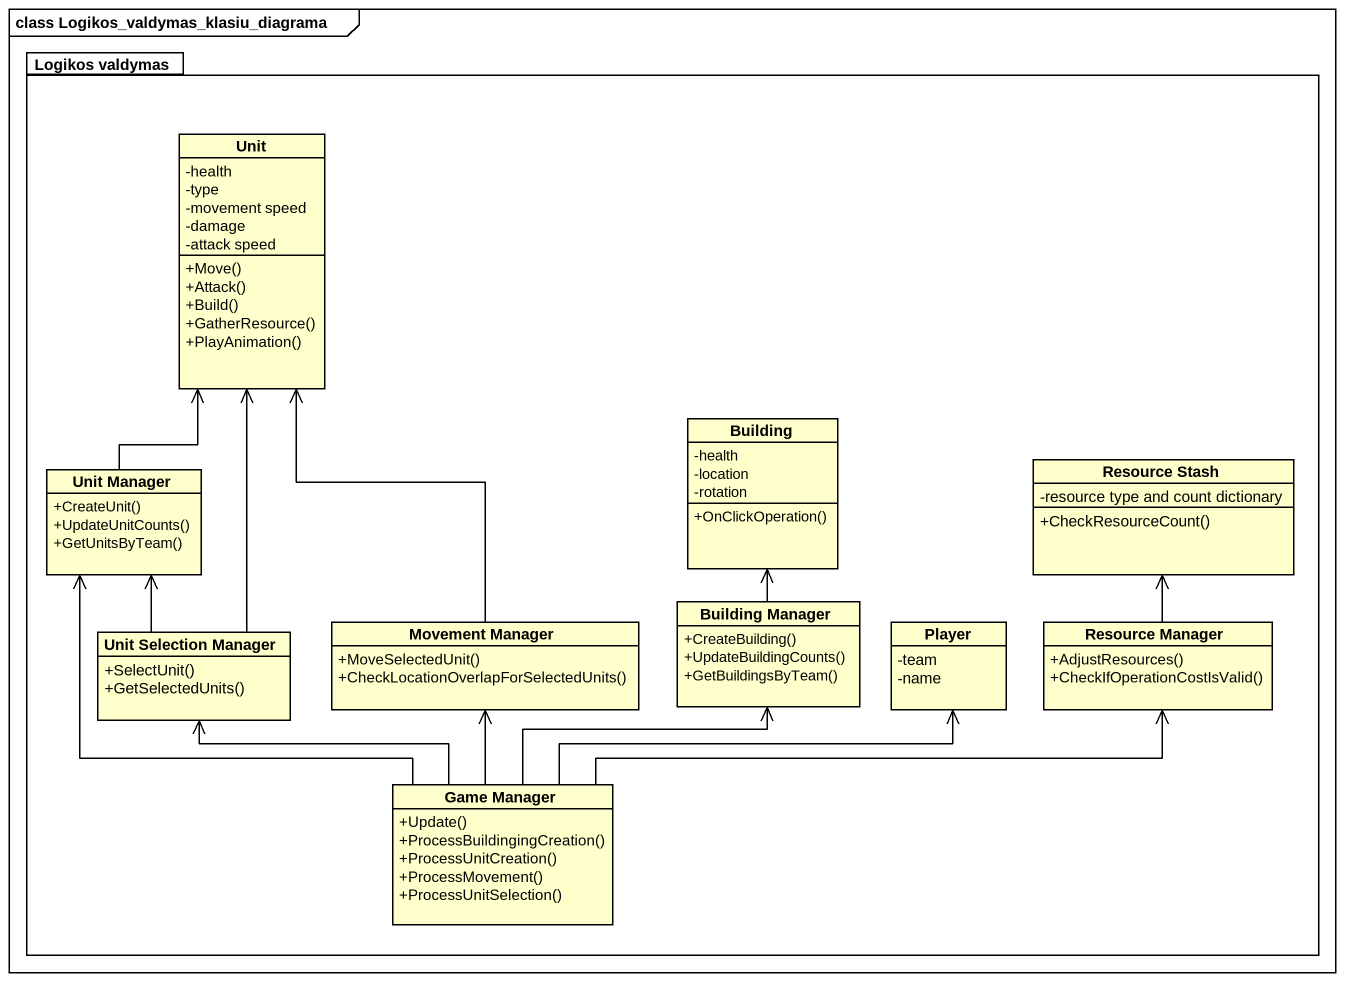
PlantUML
@startuml
mainframe class Logikos_valdymas_klasiu_diagrama
hide circle
hide empty members
skinparam classAttributeIconSize 0
package "Logikos valdymas" as Logikos_valdymas {
  class Unit {
    -health
    -type
    -movement speed
    -damage
    -attack speed
    +Move()
    +Attack()
    +Build()
    +GatherResource()
    +PlayAnimation()
  }
  class Building {
    -health
    -location
    -rotation
    +OnClickOperation()
  }
  class "Resource Stash" as Resource_Stash {
    -resource type and count dictionary
    +CheckResourceCount()
  }
  class "Unit Manager" as Unit_Manager {
    +CreateUnit()
    +UpdateUnitCounts()
    +GetUnitsByTeam()
  }
  class "Unit Selection Manager" as Unit_Selection_Manager {
    +SelectUnit()
    +GetSelectedUnits()
  }
  class "Movement Manager" as Movement_Manager {
    +MoveSelectedUnit()
    +CheckLocationOverlapForSelectedUnits()
  }
  class "Building Manager" as Building_Manager {
    +CreateBuilding()
    +UpdateBuildingCounts()
    +GetBuildingsByTeam()
  }
  class Player {
    -team
    -name
  }
  class "Resource Manager" as Resource_Manager {
    +AdjustResources()
    +CheckIfOperationCostIsValid()
  }
  class "Game Manager" as Game_Manager {
    +Update()
    +ProcessBuildingingCreation()
    +ProcessUnitCreation()
    +ProcessMovement()
    +ProcessUnitSelection()
  }
}
Unit_Manager -up-> Unit
Unit_Selection_Manager -up-> Unit
Unit_Selection_Manager -up-> Unit_Manager
Movement_Manager -up-> Unit
Building_Manager -up-> Building
Resource_Manager -up-> Resource_Stash
Game_Manager -up-> Unit_Manager
Game_Manager -left-> Unit_Selection_Manager
Game_Manager -up-> Movement_Manager
Game_Manager -up-> Building_Manager
Game_Manager -right-> Player
Game_Manager -right-> Resource_Manager
@enduml
